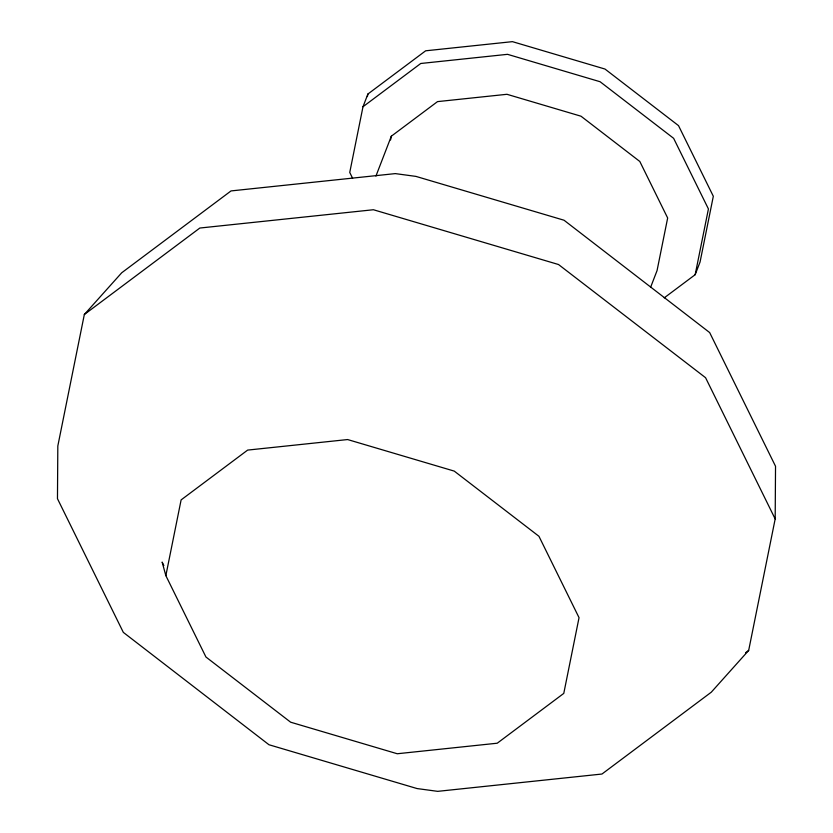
<?xml version="1.0" encoding="UTF-8"?>
<svg xmlns="http://www.w3.org/2000/svg" width="833" height="833" viewBox="0 0 833 833"><rect width="100%" height="100%" fill="white"/><g stroke="black" fill="none" stroke-linecap="round" stroke-linejoin="round"><path stroke-width="1.25" d="M775.179 518.959L775.533 466.261L709.664 332.575L564.024 220.224L415.938 176.398L395.3 173.608L231.033 190.924L121.712 272.776L84.331 314.51L57.821 445.999L57.467 498.696L123.336 632.382L268.976 744.744L417.062 788.559L437.7 791.35L601.967 774.034L711.288 692.192L748.669 650.448L775.179 518.959L705.572 377.703L558.516 264.519L373.403 209.739L199.837 228.034L84.331 314.51M165.85 575.634L181.115 499.904L247.651 450.091L347.621 439.553L454.245 471.103L538.951 536.296L579.039 617.67L563.774 693.4L497.239 743.213L397.268 753.75L290.644 722.201L205.938 657.008L165.85 575.634L162.133 562.077L163.851 565.555M664.234 297.85L695.17 274.692L700.064 262.01L713.319 196.265L678.52 125.637L604.987 69.045L512.43 41.65L425.653 50.803L367.894 94.035L363.001 106.728L349.745 172.462L352.598 178.252M367.384 96.566L367.894 94.035M390.562 139.965L391.323 136.206L437.523 101.616L506.953 94.296L580.997 116.203L639.817 161.477L667.66 217.986L657.06 270.579L650.531 287.489M695.17 274.692L708.425 208.948L673.626 138.32L600.093 81.728L507.536 54.332L420.759 63.485L363.001 106.728M375.933 176.075L391.323 136.206M745.545 652.78L748.669 650.448"/></g></svg>
